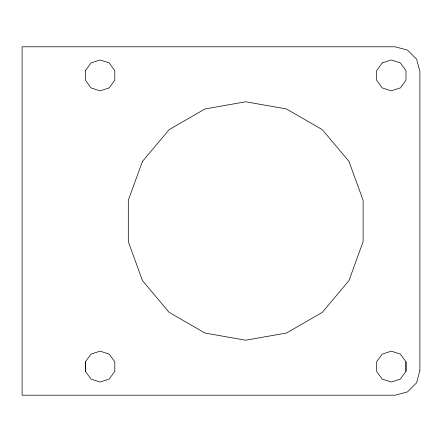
<?xml version="1.0" encoding="UTF-8"?>
<svg xmlns="http://www.w3.org/2000/svg" width="442" height="442" viewBox="0 0 442 442"><rect width="100%" height="100%" fill="white"/><g stroke="black" fill="none" stroke-linecap="round" stroke-linejoin="round"><path stroke-width="0.66" d="M85.433 371.368L85.433 361.816L91.046 354.097L100.113 351.152L109.185 354.097L114.798 361.816L114.798 371.368L109.185 379.087L100.119 382.037L91.046 379.087L85.433 371.368L85.433 361.816M405.983 371.368L405.983 361.816L400.375 354.097L391.303 351.152L382.231 354.097L376.617 361.816L376.617 371.368L382.231 379.087L391.303 382.037L400.375 379.087L405.983 371.368L405.983 361.816M85.433 70.632L85.433 80.184L91.046 87.903L100.119 90.848L109.185 87.903L114.798 80.184L114.798 70.632L109.185 62.913L100.119 59.963L91.046 62.913L85.433 70.632M419.9 370.484L416.591 382.838L407.546 391.883L395.192 395.192L22.1 395.192L22.1 46.808L395.192 46.808L407.546 50.117L416.591 59.162L419.9 71.516L419.9 370.484M142.468 161.385L128.307 200.298L128.307 241.702L142.468 280.615L169.087 312.328L204.939 333.03L245.708 340.218L286.477 333.03L322.334 312.328L348.948 280.615L363.109 241.702L363.109 200.298L348.948 161.385L322.334 129.672L286.477 108.97L245.708 101.782L204.939 108.97L169.087 129.672L142.468 161.385M382.231 62.913L376.617 70.632L376.617 80.184L382.231 87.903L391.303 90.848L400.375 87.903L405.983 80.184L405.983 70.632L400.375 62.913L391.303 59.963L382.231 62.913"/></g></svg>
